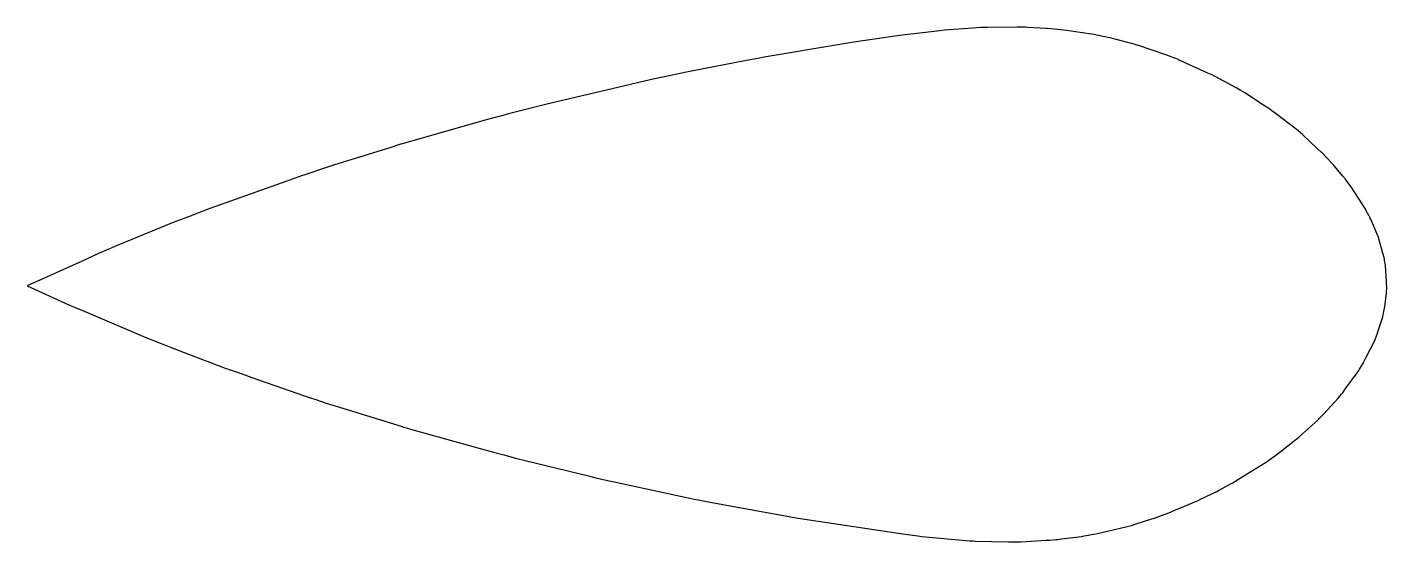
# Model space of a CAD drawing. Header units: metres. Extents: x -88 to 62, y -28 to 28.
import ezdxf

# ---------------------------------------------------------------- set-up
doc = ezdxf.new("R2010")
doc.units = ezdxf.units.M

msp = doc.modelspace()

# ---------------------------------------------------------------- linework, layer by layer
for p, q in [((8.95287, 27.5123), (4.35716, 26.8487)), ((13.1328, 28.0072), (8.95287, 27.5123)), ((13.5976, 28.0615), (13.1328, 28.0072)), ((13.6404, 28.0656), (13.5976, 28.0615)), ((16.7516, 28.2876), (13.6404, 28.0656)), ((17.6219, 28.3481), (16.7516, 28.2876)), ((18.0056, 28.3642), (17.6219, 28.3481)), ((18.164, 28.3693), (18.0056, 28.3642)), ((18.3439, 28.3746), (18.164, 28.3693)), ((21.6862, 28.3932), (18.3439, 28.3746)), ((22.114, 28.3913), (21.6862, 28.3932)), ((22.5746, 28.3815), (22.114, 28.3913)), ((22.851, 28.3685), (22.5746, 28.3815)), ((24.8356, 28.2636), (22.851, 28.3685)), ((24.975, 28.2537), (24.8356, 28.2636)), ((25.4035, 28.2189), (24.975, 28.2537)), ((26.4707, 28.1148), (25.4035, 28.2189)), ((26.8043, 28.0768), (26.4707, 28.1148)), ((27.0872, 28.0398), (26.8043, 28.0768)), ((30.1278, 27.5761), (27.0872, 28.0398)), ((30.3977, 27.5288), (30.1278, 27.5761)), ((30.6485, 27.4824), (30.3977, 27.5288)), ((30.7634, 27.4585), (30.6485, 27.4824)), ((31.8827, 27.2171), (30.7634, 27.4585)), ((32.0292, 27.1841), (31.8827, 27.2171)), ((34.5473, 26.5154), (32.0292, 27.1841)), ((2.31627, 26.5279), (-6.27258, 25.0803)), ((3.20253, 26.671), (2.31627, 26.5279)), ((4.35716, 26.8487), (3.20253, 26.671)), ((34.8586, 26.4305), (34.5473, 26.5154)), ((34.9435, 26.4046), (34.8586, 26.4305)), ((38.1513, 25.2926), (34.9435, 26.4046)), ((-8.21463, 24.7229), (-14.0866, 23.5815)), ((-6.94803, 24.9602), (-8.21463, 24.7229)), ((-6.27258, 25.0803), (-6.94803, 24.9602)), ((38.6497, 25.1163), (38.1513, 25.2926)), ((39.0205, 24.9835), (38.6497, 25.1163)), ((39.0732, 24.9624), (39.0205, 24.9835)), ((39.4426, 24.814), (39.0732, 24.9624)), ((39.4669, 24.8042), (39.4426, 24.814)), ((42.7099, 23.3392), (39.4669, 24.8042)), ((-18.8494, 22.5786), (-20.2437, 22.2528)), ((-18.8366, 22.5814), (-18.8494, 22.5786)), ((-14.1146, 23.5758), (-18.8366, 22.5814)), ((-14.0866, 23.5815), (-14.1146, 23.5758)), ((43.0748, 23.1734), (42.7099, 23.3392)), ((43.1017, 23.16), (43.0748, 23.1734)), ((43.4919, 22.9551), (43.1017, 23.16)), ((45.888, 21.6596), (43.4919, 22.9551)), ((-21.7794, 21.8938), (-30.2321, 19.9176)), ((-20.2437, 22.2528), (-21.7794, 21.8938)), ((46.0664, 21.5585), (45.888, 21.6596)), ((46.2507, 21.4524), (46.0664, 21.5585)), ((46.7664, 21.1456), (46.2507, 21.4524)), ((48.8447, 19.7962), (46.7664, 21.1456)), ((-30.2321, 19.9176), (-34.4492, 18.8353)), ((49.2975, 19.5089), (48.8447, 19.7962)), ((49.4157, 19.4284), (49.2975, 19.5089)), ((-36.9297, 18.1616), (-45.0298, 15.8732)), ((-36.0941, 18.3913), (-36.9297, 18.1616)), ((-35.093, 18.6653), (-36.0941, 18.3913)), ((-34.4492, 18.8353), (-35.093, 18.6653)), ((49.7664, 19.1712), (49.4157, 19.4284)), ((50.12, 18.9057), (49.7664, 19.1712)), ((52.4257, 17.1501), (50.12, 18.9057)), ((52.4913, 17.0963), (52.4257, 17.1501)), ((52.6091, 16.9977), (52.4913, 17.0963)), ((53.1711, 16.5209), (52.6091, 16.9977)), ((54.7649, 15.0353), (53.1711, 16.5209)), ((-47.5652, 15.1091), (-53.6543, 13.2067)), ((-46.3713, 15.4812), (-47.5652, 15.1091)), ((-46.3181, 15.4972), (-46.3713, 15.4812)), ((-45.0298, 15.8732), (-46.3181, 15.4972)), ((55.2466, 14.5892), (54.7649, 15.0353)), ((55.2701, 14.5657), (55.2466, 14.5892)), ((56.3302, 13.4455), (55.2701, 14.5657)), ((-57.1699, 12.0432), (-58.898, 11.4333)), ((-57.042, 12.0861), (-57.1699, 12.0432)), ((-54.4457, 12.946), (-57.042, 12.0861)), ((-53.6543, 13.2067), (-54.4457, 12.946)), ((56.5013, 13.2647), (56.3302, 13.4455)), ((56.5219, 13.2416), (56.5013, 13.2647)), ((57.557, 12.0101), (56.5219, 13.2416)), ((57.8663, 11.6395), (57.557, 12.0101)), ((-60.0512, 11.0242), (-67.4032, 8.39543)), ((-58.898, 11.4333), (-60.0512, 11.0242)), ((58.3692, 10.9751), (57.8663, 11.6395)), ((58.468, 10.8421), (58.3692, 10.9751)), ((58.5063, 10.7887), (58.468, 10.8421)), ((59.7137, 8.92151), (58.5063, 10.7887)), ((-69.4806, 7.60397), (-71.1488, 6.95709)), ((-68.4774, 7.98616), (-69.4806, 7.60397)), ((-67.5867, 8.32654), (-68.4774, 7.98616)), ((-67.4032, 8.39543), (-67.5867, 8.32654)), ((59.8949, 8.63538), (59.7137, 8.92151)), ((60.0931, 8.31256), (59.8949, 8.63538)), ((60.1366, 8.23264), (60.0931, 8.31256)), ((60.5016, 7.54819), (60.1366, 8.23264)), ((60.5245, 7.50366), (60.5016, 7.54819)), ((60.5587, 7.43605), (60.5245, 7.50366)), ((-71.6273, 6.76787), (-76.6483, 4.715)), ((-71.1488, 6.95709), (-71.6273, 6.76787)), ((60.5743, 7.40466), (60.5587, 7.43605)), ((60.6668, 7.21756), (60.5743, 7.40466)), ((60.6692, 7.21257), (60.6668, 7.21756)), ((61.4299, 5.39383), (60.6692, 7.21257)), ((-76.6483, 4.715), (-77.3734, 4.41603)), ((61.5506, 5.09734), (61.4299, 5.39383)), ((61.5663, 5.05087), (61.5506, 5.09734)), ((62.0066, 3.47281), (61.5663, 5.05087)), ((-79.6765, 3.44188), (-81.5073, 2.60271)), ((-79.2638, 3.62125), (-79.6765, 3.44188)), ((-77.3734, 4.41603), (-79.2638, 3.62125)), ((62.1301, 3.01105), (62.0066, 3.47281)), ((62.1716, 2.80272), (62.1301, 3.01105)), ((-81.5073, 2.60271), (-87.5599, -0.11778)), ((62.1872, 2.71808), (62.1716, 2.80272)), ((62.1977, 2.65823), (62.1872, 2.71808)), ((62.2806, 2.16585), (62.1977, 2.65823)), ((62.2902, 2.10222), (62.2806, 2.16585)), ((62.2913, 2.09512), (62.2902, 2.10222)), ((62.4004, 0.35262), (62.2913, 2.09512)), ((62.4193, 0.04286), (62.4004, 0.35262)), ((62.4366, -0.24603), (62.4193, 0.04286)), ((-87.5599, -0.11778), (-86.3366, -0.67454)), ((-86.3366, -0.67454), (-83.4355, -2.01013)), ((62.2163, -2.41626), (62.3795, -1.24361)), ((62.3795, -1.24361), (62.3942, -0.98869)), ((62.3942, -0.98869), (62.4366, -0.24824)), ((62.4366, -0.24824), (62.4366, -0.24603)), ((-83.4355, -2.01013), (-83.2053, -2.11258)), ((-83.2053, -2.11258), (-80.8421, -3.09866)), ((62.0326, -3.31894), (62.1915, -2.59137)), ((62.1915, -2.59137), (62.1924, -2.58673)), ((62.1924, -2.58673), (62.2163, -2.41626)), ((-80.8421, -3.09866), (-74.4651, -5.82471)), ((61.4595, -5.21002), (61.9834, -3.54558)), ((61.9834, -3.54558), (61.9882, -3.52588)), ((61.9882, -3.52588), (62.0326, -3.31894)), ((-74.4651, -5.82471), (-74.1848, -5.93703)), ((-74.1848, -5.93703), (-73.9961, -6.01147)), ((61.1533, -6.03577), (61.19, -5.94167)), ((61.19, -5.94167), (61.3821, -5.45976)), ((61.3821, -5.45976), (61.4595, -5.21002)), ((-73.9961, -6.01147), (-72.056, -6.78642)), ((-72.056, -6.78642), (-70.2495, -7.47475)), ((-70.2495, -7.47475), (-65.9023, -9.12498)), ((60.1362, -8.06487), (61.1377, -6.07388)), ((61.1377, -6.07388), (61.1533, -6.03577)), ((59.4403, -9.30965), (59.8561, -8.63011)), ((59.8561, -8.63011), (59.8661, -8.61288)), ((59.8661, -8.61288), (59.9203, -8.51712)), ((59.9203, -8.51712), (60.1362, -8.06487)), ((-65.9023, -9.12498), (-65.8173, -9.15627)), ((-65.8173, -9.15627), (-63.9642, -9.80453)), ((-63.9642, -9.80453), (-62.7859, -10.2152)), ((-62.7859, -10.2152), (-56.2235, -12.501)), ((57.8105, -11.5667), (59.1843, -9.71173)), ((59.1843, -9.71173), (59.3533, -9.45053)), ((59.3533, -9.45053), (59.4403, -9.30965)), ((57.4501, -12.0612), (57.5679, -11.9116)), ((57.5679, -11.9116), (57.8105, -11.5667)), ((-56.2235, -12.501), (-56.2086, -12.5059)), ((-56.2086, -12.5059), (-55.704, -12.6714)), ((-55.704, -12.6714), (-54.5616, -13.046)), ((-54.5616, -13.046), (-53.121, -13.4931)), ((-53.121, -13.4931), (-46.1912, -15.647)), ((55.5067, -14.2304), (57.0616, -12.5184)), ((57.0616, -12.5184), (57.2193, -12.3378)), ((57.2193, -12.3378), (57.4501, -12.0612)), ((52.7619, -16.7702), (54.8856, -14.8584)), ((54.8856, -14.8584), (54.89, -14.8541)), ((54.89, -14.8541), (54.9735, -14.7713)), ((54.9735, -14.7713), (55.2805, -14.4668)), ((55.2805, -14.4668), (55.5067, -14.2304)), ((-46.1912, -15.647), (-46.1591, -15.6565)), ((-46.1591, -15.6565), (-44.8707, -16.0288)), ((-44.8707, -16.0288), (-36.935, -18.2465)), ((50.6461, -18.4495), (52.4062, -17.0827)), ((52.4062, -17.0827), (52.4622, -17.0367)), ((52.4622, -17.0367), (52.7619, -16.7702)), ((-36.935, -18.2465), (-36.1087, -18.4714)), ((-36.1087, -18.4714), (-34.9829, -18.7748)), ((-34.9829, -18.7748), (-33.5274, -19.1532)), ((-33.5274, -19.1532), (-32.6153, -19.3835)), ((-32.6153, -19.3835), (-25.6341, -21.0826)), ((49.1657, -19.5204), (50.1841, -18.8039)), ((50.1841, -18.8039), (50.6461, -18.4495)), ((46.1787, -21.3795), (49.0401, -19.6086)), ((49.0401, -19.6086), (49.0458, -19.6048)), ((49.0458, -19.6048), (49.1657, -19.5204)), ((-25.6341, -21.0826), (-24.8091, -21.2794)), ((-24.8091, -21.2794), (-23.3449, -21.6173)), ((-23.3449, -21.6173), (-22.6311, -21.7757)), ((-22.6311, -21.7757), (-21.4338, -22.0245)), ((-21.4338, -22.0245), (-14.1207, -23.5994)), ((43.8848, -22.6826), (45.3353, -21.9028)), ((45.3353, -21.9028), (45.3856, -21.8743)), ((45.3856, -21.8743), (46.1787, -21.3795)), ((-14.1207, -23.5994), (-12.0176, -24.0164)), ((38.804, -24.979), (41.4353, -23.881)), ((41.4353, -23.881), (41.6076, -23.8002)), ((41.6076, -23.8002), (41.8741, -23.6669)), ((41.8741, -23.6669), (43.694, -22.7861)), ((43.694, -22.7861), (43.8848, -22.6826)), ((-12.0176, -24.0164), (-2.48572, -25.7479)), ((36.7096, -25.7636), (38.3787, -25.1628)), ((38.3787, -25.1628), (38.3924, -25.1576)), ((38.3924, -25.1576), (38.804, -24.979)), ((-2.48572, -25.7479), (9.02704, -27.4877)), ((30.5136, -27.4248), (34.2603, -26.5368)), ((34.2603, -26.5368), (34.2655, -26.5353)), ((34.2655, -26.5353), (34.7815, -26.3742)), ((34.7815, -26.3742), (36.5221, -25.8313)), ((36.5221, -25.8313), (36.7096, -25.7636)), ((9.02704, -27.4877), (10.7136, -27.7029)), ((10.7136, -27.7029), (11.1565, -27.754)), ((11.1565, -27.754), (11.5398, -27.7951)), ((11.5398, -27.7951), (15.9763, -28.1952)), ((15.9763, -28.1952), (16.3997, -28.2269)), ((16.3997, -28.2269), (16.8192, -28.2542)), ((16.8192, -28.2542), (17.0246, -28.2636)), ((17.0246, -28.2636), (20.6827, -28.3421)), ((20.6827, -28.3421), (21.444, -28.3502)), ((21.444, -28.3502), (21.9016, -28.3413)), ((21.9016, -28.3413), (22.0016, -28.3389)), ((22.0016, -28.3389), (22.084, -28.3365)), ((22.084, -28.3365), (24.832, -28.1852)), ((24.832, -28.1852), (25.2493, -28.1601)), ((25.2493, -28.1601), (25.6379, -28.1319)), ((25.6379, -28.1319), (25.9735, -28.1011)), ((25.9735, -28.1011), (26.1018, -28.0876)), ((26.1018, -28.0876), (26.5535, -28.0268)), ((26.5535, -28.0268), (28.7666, -27.7498)), ((28.7666, -27.7498), (29.0658, -27.6986)), ((29.0658, -27.6986), (30.1183, -27.5178)), ((30.1183, -27.5178), (30.1284, -27.5159)), ((30.1284, -27.5159), (30.5136, -27.4248))]:
    msp.add_line(p, q)

doc.saveas('drawing.dxf')
